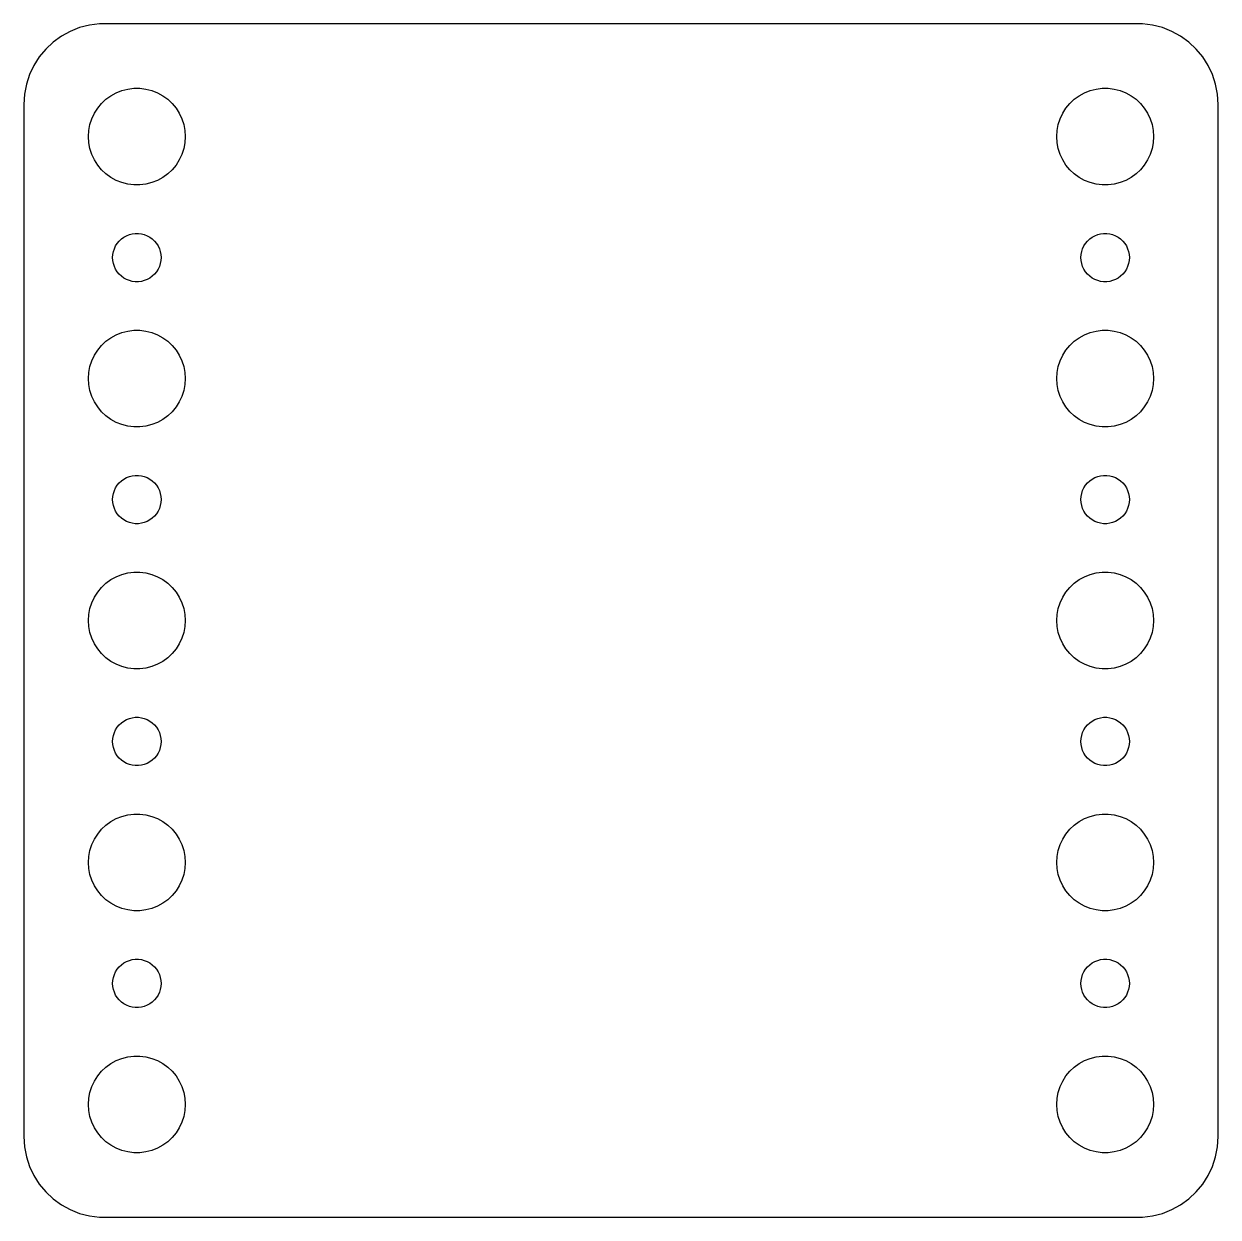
# Model space of a CAD drawing. Header units: metres. Extents: x -37 to 37, y 215 to 541.
# Drawn here: x -37 to 37, y 215 to 289 of the extents above; entities that cross this region are included whole.
import ezdxf

# ---------------------------------------------------------------- set-up
doc = ezdxf.new("R2010")
doc.units = ezdxf.units.M

msp = doc.modelspace()

# ---------------------------------------------------------------- linework, layer by layer
for p, q in [((-33.5451, 288.755), (-34.1289, 288.524)), ((-32.9369, 288.911), (-33.5451, 288.755)), ((-32.3139, 288.99), (-32.9369, 288.911)), ((32.3139, 288.99), (-32.3139, 288.99)), ((32.9369, 288.911), (32.3139, 288.99)), ((33.5451, 288.755), (32.9369, 288.911)), ((34.1289, 288.524), (33.5451, 288.755)), ((-34.6791, 288.222), (-35.1871, 287.853)), ((-34.1289, 288.524), (-34.6791, 288.222)), ((34.6791, 288.222), (34.1289, 288.524)), ((35.1871, 287.853), (34.6791, 288.222)), ((-35.6448, 287.423), (-36.0451, 286.939)), ((-35.1871, 287.853), (-35.6448, 287.423)), ((35.6448, 287.423), (35.1871, 287.853)), ((36.0451, 286.939), (35.6448, 287.423)), ((-36.3815, 286.409), (-36.6489, 285.841)), ((-36.0451, 286.939), (-36.3815, 286.409)), ((36.3815, 286.409), (36.0451, 286.939)), ((36.6489, 285.841), (36.3815, 286.409)), ((-36.6489, 285.841), (-36.8429, 285.243)), ((36.8429, 285.243), (36.6489, 285.841)), ((-36.8429, 285.243), (-36.9606, 284.627)), ((-30.927, 284.853), (-30.5621, 284.947)), ((-30.5621, 284.947), (-30.1884, 284.994)), ((-30.1884, 284.994), (-29.8116, 284.994)), ((-29.8116, 284.994), (-29.4379, 284.947)), ((-29.4379, 284.947), (-29.0729, 284.853)), ((29.0729, 284.853), (29.4379, 284.947)), ((29.4379, 284.947), (29.8116, 284.994)), ((29.8116, 284.994), (30.1884, 284.994)), ((30.1884, 284.994), (30.5621, 284.947)), ((30.5621, 284.947), (30.927, 284.853)), ((36.9606, 284.627), (36.8429, 285.243)), ((-36.9606, 284.627), (-37, 284)), ((-32.1869, 284.054), (-31.9123, 284.312)), ((-31.9123, 284.312), (-31.6075, 284.533)), ((-31.6075, 284.533), (-31.2773, 284.714)), ((-31.2773, 284.714), (-30.927, 284.853)), ((-29.0729, 284.853), (-28.7227, 284.714)), ((-28.7227, 284.714), (-28.3925, 284.533)), ((-28.3925, 284.533), (-28.0877, 284.312)), ((-28.0877, 284.312), (-27.8131, 284.054)), ((27.8131, 284.054), (28.0877, 284.312)), ((28.0877, 284.312), (28.3925, 284.533)), ((28.3925, 284.533), (28.7227, 284.714)), ((28.7227, 284.714), (29.0729, 284.853)), ((30.927, 284.853), (31.2773, 284.714)), ((31.2773, 284.714), (31.6075, 284.533)), ((31.6075, 284.533), (31.9123, 284.312)), ((31.9123, 284.312), (32.1869, 284.054)), ((37, 284), (36.9606, 284.627)), ((-37, 284), (-37, 220)), ((-32.7893, 283.104), (-32.6289, 283.445)), ((-32.6289, 283.445), (-32.427, 283.763)), ((-32.427, 283.763), (-32.1869, 284.054)), ((-27.8131, 284.054), (-27.5729, 283.763)), ((-27.5729, 283.763), (-27.3711, 283.445)), ((-27.3711, 283.445), (-27.2107, 283.104)), ((27.2107, 283.104), (27.3711, 283.445)), ((27.3711, 283.445), (27.5729, 283.763)), ((27.5729, 283.763), (27.8131, 284.054)), ((32.1869, 284.054), (32.427, 283.763)), ((32.427, 283.763), (32.6289, 283.445)), ((32.6289, 283.445), (32.7893, 283.104)), ((37, 220), (37, 284)), ((-32.9763, 282.376), (-32.9057, 282.746)), ((-32.9057, 282.746), (-32.7893, 283.104)), ((-27.2107, 283.104), (-27.0942, 282.746)), ((-27.0942, 282.746), (-27.0237, 282.376)), ((27.0237, 282.376), (27.0942, 282.746)), ((27.0942, 282.746), (27.2107, 283.104)), ((32.7893, 283.104), (32.9057, 282.746)), ((32.9057, 282.746), (32.9763, 282.376)), ((-33, 282), (-32.9763, 282.376)), ((-32.9763, 281.624), (-33, 282)), ((-27.0237, 282.376), (-27, 282)), ((-27, 282), (-27.0237, 281.624)), ((27, 282), (27.0237, 282.376)), ((27.0237, 281.624), (27, 282)), ((32.9763, 282.376), (33, 282)), ((33, 282), (32.9763, 281.624)), ((-32.9057, 281.254), (-32.9763, 281.624)), ((-32.7893, 280.896), (-32.9057, 281.254)), ((-27.0942, 281.254), (-27.2107, 280.896)), ((-27.0237, 281.624), (-27.0942, 281.254)), ((27.0942, 281.254), (27.0237, 281.624)), ((27.2107, 280.896), (27.0942, 281.254)), ((32.9057, 281.254), (32.7893, 280.896)), ((32.9763, 281.624), (32.9057, 281.254)), ((-32.6289, 280.555), (-32.7893, 280.896)), ((-32.427, 280.237), (-32.6289, 280.555)), ((-27.3711, 280.555), (-27.5729, 280.237)), ((-27.2107, 280.896), (-27.3711, 280.555)), ((27.3711, 280.555), (27.2107, 280.896)), ((27.5729, 280.237), (27.3711, 280.555)), ((32.6289, 280.555), (32.427, 280.237)), ((32.7893, 280.896), (32.6289, 280.555)), ((-32.1869, 279.946), (-32.427, 280.237)), ((-31.9123, 279.688), (-32.1869, 279.946)), ((-27.8131, 279.946), (-28.0877, 279.688)), ((-27.5729, 280.237), (-27.8131, 279.946)), ((27.8131, 279.946), (27.5729, 280.237)), ((28.0877, 279.688), (27.8131, 279.946)), ((32.1869, 279.946), (31.9123, 279.688)), ((32.427, 280.237), (32.1869, 279.946)), ((-31.6075, 279.467), (-31.9123, 279.688)), ((-31.2773, 279.286), (-31.6075, 279.467)), ((-30.927, 279.147), (-31.2773, 279.286)), ((-30.5621, 279.053), (-30.927, 279.147)), ((-30.1884, 279.006), (-30.5621, 279.053)), ((-29.8116, 279.006), (-30.1884, 279.006)), ((-29.4379, 279.053), (-29.8116, 279.006)), ((-29.0729, 279.147), (-29.4379, 279.053)), ((-28.7227, 279.286), (-29.0729, 279.147)), ((-28.3925, 279.467), (-28.7227, 279.286)), ((-28.0877, 279.688), (-28.3925, 279.467)), ((28.3925, 279.467), (28.0877, 279.688)), ((28.7227, 279.286), (28.3925, 279.467)), ((29.0729, 279.147), (28.7227, 279.286)), ((29.4379, 279.053), (29.0729, 279.147)), ((29.8116, 279.006), (29.4379, 279.053)), ((30.1884, 279.006), (29.8116, 279.006)), ((30.5621, 279.053), (30.1884, 279.006)), ((30.927, 279.147), (30.5621, 279.053)), ((31.2773, 279.286), (30.927, 279.147)), ((31.6075, 279.467), (31.2773, 279.286)), ((31.9123, 279.688), (31.6075, 279.467)), ((-31.3145, 275.223), (-31.2135, 275.382)), ((-31.2135, 275.382), (-31.0934, 275.527)), ((-31.0934, 275.527), (-30.9561, 275.656)), ((-30.9561, 275.656), (-30.8037, 275.766)), ((-30.8037, 275.766), (-30.6387, 275.857)), ((-30.6387, 275.857), (-30.4635, 275.927)), ((-30.4635, 275.927), (-30.2811, 275.973)), ((-30.2811, 275.973), (-30.0942, 275.997)), ((-30.0942, 275.997), (-29.9058, 275.997)), ((-29.9058, 275.997), (-29.7189, 275.973)), ((-29.7189, 275.973), (-29.5365, 275.927)), ((-29.5365, 275.927), (-29.3613, 275.857)), ((-29.3613, 275.857), (-29.1963, 275.766)), ((-29.1963, 275.766), (-29.0439, 275.656)), ((-29.0439, 275.656), (-28.9065, 275.527)), ((-28.9065, 275.527), (-28.7865, 275.382)), ((-28.7865, 275.382), (-28.6855, 275.223)), ((28.6855, 275.223), (28.7865, 275.382)), ((28.7865, 275.382), (28.9065, 275.527)), ((28.9065, 275.527), (29.0439, 275.656)), ((29.0439, 275.656), (29.1963, 275.766)), ((29.1963, 275.766), (29.3613, 275.857)), ((29.3613, 275.857), (29.5365, 275.927)), ((29.5365, 275.927), (29.7189, 275.973)), ((29.7189, 275.973), (29.9058, 275.997)), ((29.9058, 275.997), (30.0942, 275.997)), ((30.0942, 275.997), (30.2811, 275.973)), ((30.2811, 275.973), (30.4635, 275.927)), ((30.4635, 275.927), (30.6387, 275.857)), ((30.6387, 275.857), (30.8037, 275.766)), ((30.8037, 275.766), (30.9561, 275.656)), ((30.9561, 275.656), (31.0934, 275.527)), ((31.0934, 275.527), (31.2135, 275.382)), ((31.2135, 275.382), (31.3145, 275.223)), ((-31.5, 274.5), (-31.4882, 274.688)), ((-31.4882, 274.688), (-31.4529, 274.873)), ((-31.4529, 274.873), (-31.3947, 275.052)), ((-31.3947, 275.052), (-31.3145, 275.223)), ((-28.6855, 275.223), (-28.6053, 275.052)), ((-28.6053, 275.052), (-28.5471, 274.873)), ((-28.5471, 274.873), (-28.5118, 274.688)), ((-28.5118, 274.688), (-28.5, 274.5)), ((28.5, 274.5), (28.5118, 274.688)), ((28.5118, 274.688), (28.5471, 274.873)), ((28.5471, 274.873), (28.6053, 275.052)), ((28.6053, 275.052), (28.6855, 275.223)), ((31.3145, 275.223), (31.3947, 275.052)), ((31.3947, 275.052), (31.4529, 274.873)), ((31.4529, 274.873), (31.4882, 274.688)), ((31.4882, 274.688), (31.5, 274.5)), ((-31.4882, 274.312), (-31.5, 274.5)), ((-31.4529, 274.127), (-31.4882, 274.312)), ((-31.3947, 273.948), (-31.4529, 274.127)), ((-31.3145, 273.777), (-31.3947, 273.948)), ((-28.6053, 273.948), (-28.6855, 273.777)), ((-28.5471, 274.127), (-28.6053, 273.948)), ((-28.5118, 274.312), (-28.5471, 274.127)), ((-28.5, 274.5), (-28.5118, 274.312)), ((28.5118, 274.312), (28.5, 274.5)), ((28.5471, 274.127), (28.5118, 274.312)), ((28.6053, 273.948), (28.5471, 274.127)), ((28.6855, 273.777), (28.6053, 273.948)), ((31.3947, 273.948), (31.3145, 273.777)), ((31.4529, 274.127), (31.3947, 273.948)), ((31.4882, 274.312), (31.4529, 274.127)), ((31.5, 274.5), (31.4882, 274.312)), ((-31.2135, 273.618), (-31.3145, 273.777)), ((-31.0934, 273.473), (-31.2135, 273.618)), ((-30.9561, 273.344), (-31.0934, 273.473)), ((-30.8037, 273.234), (-30.9561, 273.344)), ((-30.6387, 273.143), (-30.8037, 273.234)), ((-30.4635, 273.073), (-30.6387, 273.143)), ((-30.2811, 273.027), (-30.4635, 273.073)), ((-29.5365, 273.073), (-29.7189, 273.027)), ((-29.3613, 273.143), (-29.5365, 273.073)), ((-29.1963, 273.234), (-29.3613, 273.143)), ((-29.0439, 273.344), (-29.1963, 273.234)), ((-28.9065, 273.473), (-29.0439, 273.344)), ((-28.7865, 273.618), (-28.9065, 273.473)), ((-28.6855, 273.777), (-28.7865, 273.618)), ((28.7865, 273.618), (28.6855, 273.777)), ((28.9065, 273.473), (28.7865, 273.618)), ((29.0439, 273.344), (28.9065, 273.473)), ((29.1963, 273.234), (29.0439, 273.344)), ((29.3613, 273.143), (29.1963, 273.234)), ((29.5365, 273.073), (29.3613, 273.143)), ((29.7189, 273.027), (29.5365, 273.073)), ((30.4635, 273.073), (30.2811, 273.027)), ((30.6387, 273.143), (30.4635, 273.073)), ((30.8037, 273.234), (30.6387, 273.143)), ((30.9561, 273.344), (30.8037, 273.234)), ((31.0934, 273.473), (30.9561, 273.344)), ((31.2135, 273.618), (31.0934, 273.473)), ((31.3145, 273.777), (31.2135, 273.618)), ((-30.0942, 273.003), (-30.2811, 273.027)), ((-29.9058, 273.003), (-30.0942, 273.003)), ((-29.7189, 273.027), (-29.9058, 273.003)), ((29.9058, 273.003), (29.7189, 273.027)), ((30.0942, 273.003), (29.9058, 273.003)), ((30.2811, 273.027), (30.0942, 273.003)), ((-31.9123, 269.312), (-31.6075, 269.533)), ((-31.6075, 269.533), (-31.2773, 269.714)), ((-31.2773, 269.714), (-30.927, 269.853)), ((-30.927, 269.853), (-30.5621, 269.947)), ((-30.5621, 269.947), (-30.1884, 269.994)), ((-30.1884, 269.994), (-29.8116, 269.994)), ((-29.8116, 269.994), (-29.4379, 269.947)), ((-29.4379, 269.947), (-29.0729, 269.853)), ((-29.0729, 269.853), (-28.7227, 269.714)), ((-28.7227, 269.714), (-28.3925, 269.533)), ((-28.3925, 269.533), (-28.0877, 269.312)), ((28.0877, 269.312), (28.3925, 269.533)), ((28.3925, 269.533), (28.7227, 269.714)), ((28.7227, 269.714), (29.0729, 269.853)), ((29.0729, 269.853), (29.4379, 269.947)), ((29.4379, 269.947), (29.8116, 269.994)), ((29.8116, 269.994), (30.1884, 269.994)), ((30.1884, 269.994), (30.5621, 269.947)), ((30.5621, 269.947), (30.927, 269.853)), ((30.927, 269.853), (31.2773, 269.714)), ((31.2773, 269.714), (31.6075, 269.533)), ((31.6075, 269.533), (31.9123, 269.312)), ((-32.6289, 268.445), (-32.427, 268.763)), ((-32.427, 268.763), (-32.1869, 269.054)), ((-32.1869, 269.054), (-31.9123, 269.312)), ((-28.0877, 269.312), (-27.8131, 269.054)), ((-27.8131, 269.054), (-27.5729, 268.763)), ((-27.5729, 268.763), (-27.3711, 268.445)), ((27.3711, 268.445), (27.5729, 268.763)), ((27.5729, 268.763), (27.8131, 269.054)), ((27.8131, 269.054), (28.0877, 269.312)), ((31.9123, 269.312), (32.1869, 269.054)), ((32.1869, 269.054), (32.427, 268.763)), ((32.427, 268.763), (32.6289, 268.445)), ((-32.9057, 267.746), (-32.7893, 268.104)), ((-32.7893, 268.104), (-32.6289, 268.445)), ((-27.3711, 268.445), (-27.2107, 268.104)), ((-27.2107, 268.104), (-27.0942, 267.746)), ((27.0942, 267.746), (27.2107, 268.104)), ((27.2107, 268.104), (27.3711, 268.445)), ((32.6289, 268.445), (32.7893, 268.104)), ((32.7893, 268.104), (32.9057, 267.746)), ((-33, 267), (-32.9763, 267.376)), ((-32.9763, 267.376), (-32.9057, 267.746)), ((-27.0942, 267.746), (-27.0237, 267.376)), ((-27.0237, 267.376), (-27, 267)), ((27, 267), (27.0237, 267.376)), ((27.0237, 267.376), (27.0942, 267.746)), ((32.9057, 267.746), (32.9763, 267.376)), ((32.9763, 267.376), (33, 267)), ((-32.9763, 266.624), (-33, 267)), ((-32.9057, 266.254), (-32.9763, 266.624)), ((-27.0237, 266.624), (-27.0942, 266.254)), ((-27, 267), (-27.0237, 266.624)), ((27.0237, 266.624), (27, 267)), ((27.0942, 266.254), (27.0237, 266.624)), ((32.9763, 266.624), (32.9057, 266.254)), ((33, 267), (32.9763, 266.624)), ((-32.7893, 265.896), (-32.9057, 266.254)), ((-32.6289, 265.555), (-32.7893, 265.896)), ((-27.2107, 265.896), (-27.3711, 265.555)), ((-27.0942, 266.254), (-27.2107, 265.896)), ((27.2107, 265.896), (27.0942, 266.254)), ((27.3711, 265.555), (27.2107, 265.896)), ((32.7893, 265.896), (32.6289, 265.555)), ((32.9057, 266.254), (32.7893, 265.896)), ((-32.427, 265.237), (-32.6289, 265.555)), ((-32.1869, 264.946), (-32.427, 265.237)), ((-31.9123, 264.688), (-32.1869, 264.946)), ((-27.8131, 264.946), (-28.0877, 264.688)), ((-27.5729, 265.237), (-27.8131, 264.946)), ((-27.3711, 265.555), (-27.5729, 265.237)), ((27.5729, 265.237), (27.3711, 265.555)), ((27.8131, 264.946), (27.5729, 265.237)), ((28.0877, 264.688), (27.8131, 264.946)), ((32.1869, 264.946), (31.9123, 264.688)), ((32.427, 265.237), (32.1869, 264.946)), ((32.6289, 265.555), (32.427, 265.237)), ((-31.6075, 264.467), (-31.9123, 264.688)), ((-31.2773, 264.286), (-31.6075, 264.467)), ((-30.927, 264.147), (-31.2773, 264.286)), ((-28.7227, 264.286), (-29.0729, 264.147)), ((-28.3925, 264.467), (-28.7227, 264.286)), ((-28.0877, 264.688), (-28.3925, 264.467)), ((28.3925, 264.467), (28.0877, 264.688)), ((28.7227, 264.286), (28.3925, 264.467)), ((29.0729, 264.147), (28.7227, 264.286)), ((31.2773, 264.286), (30.927, 264.147)), ((31.6075, 264.467), (31.2773, 264.286)), ((31.9123, 264.688), (31.6075, 264.467)), ((-30.5621, 264.053), (-30.927, 264.147)), ((-30.1884, 264.006), (-30.5621, 264.053)), ((-29.8116, 264.006), (-30.1884, 264.006)), ((-29.4379, 264.053), (-29.8116, 264.006)), ((-29.0729, 264.147), (-29.4379, 264.053)), ((29.4379, 264.053), (29.0729, 264.147)), ((29.8116, 264.006), (29.4379, 264.053)), ((30.1884, 264.006), (29.8116, 264.006)), ((30.5621, 264.053), (30.1884, 264.006)), ((30.927, 264.147), (30.5621, 264.053)), ((-31.2135, 260.382), (-31.0934, 260.527)), ((-31.0934, 260.527), (-30.9561, 260.656)), ((-30.9561, 260.656), (-30.8037, 260.766)), ((-30.8037, 260.766), (-30.6387, 260.857)), ((-30.6387, 260.857), (-30.4635, 260.927)), ((-30.4635, 260.927), (-30.2811, 260.973)), ((-30.2811, 260.973), (-30.0942, 260.997)), ((-30.0942, 260.997), (-29.9058, 260.997)), ((-29.9058, 260.997), (-29.7189, 260.973)), ((-29.7189, 260.973), (-29.5365, 260.927)), ((-29.5365, 260.927), (-29.3613, 260.857)), ((-29.3613, 260.857), (-29.1963, 260.766)), ((-29.1963, 260.766), (-29.0439, 260.656)), ((-29.0439, 260.656), (-28.9065, 260.527)), ((-28.9065, 260.527), (-28.7865, 260.382)), ((28.7865, 260.382), (28.9065, 260.527)), ((28.9065, 260.527), (29.0439, 260.656)), ((29.0439, 260.656), (29.1963, 260.766)), ((29.1963, 260.766), (29.3613, 260.857)), ((29.3613, 260.857), (29.5365, 260.927)), ((29.5365, 260.927), (29.7189, 260.973)), ((29.7189, 260.973), (29.9058, 260.997)), ((29.9058, 260.997), (30.0942, 260.997)), ((30.0942, 260.997), (30.2811, 260.973)), ((30.2811, 260.973), (30.4635, 260.927)), ((30.4635, 260.927), (30.6387, 260.857)), ((30.6387, 260.857), (30.8037, 260.766)), ((30.8037, 260.766), (30.9561, 260.656)), ((30.9561, 260.656), (31.0934, 260.527)), ((31.0934, 260.527), (31.2135, 260.382)), ((-31.4882, 259.688), (-31.4529, 259.873)), ((-31.4529, 259.873), (-31.3947, 260.052)), ((-31.3947, 260.052), (-31.3145, 260.223)), ((-31.3145, 260.223), (-31.2135, 260.382)), ((-28.7865, 260.382), (-28.6855, 260.223)), ((-28.6855, 260.223), (-28.6053, 260.052)), ((-28.6053, 260.052), (-28.5471, 259.873)), ((-28.5471, 259.873), (-28.5118, 259.688)), ((28.5118, 259.688), (28.5471, 259.873)), ((28.5471, 259.873), (28.6053, 260.052)), ((28.6053, 260.052), (28.6855, 260.223)), ((28.6855, 260.223), (28.7865, 260.382)), ((31.2135, 260.382), (31.3145, 260.223)), ((31.3145, 260.223), (31.3947, 260.052)), ((31.3947, 260.052), (31.4529, 259.873)), ((31.4529, 259.873), (31.4882, 259.688)), ((-31.5, 259.5), (-31.4882, 259.688)), ((-31.4882, 259.312), (-31.5, 259.5)), ((-31.4529, 259.127), (-31.4882, 259.312)), ((-31.3947, 258.948), (-31.4529, 259.127)), ((-28.5471, 259.127), (-28.6053, 258.948)), ((-28.5118, 259.312), (-28.5471, 259.127)), ((-28.5118, 259.688), (-28.5, 259.5)), ((-28.5, 259.5), (-28.5118, 259.312)), ((28.5, 259.5), (28.5118, 259.688)), ((28.5118, 259.312), (28.5, 259.5)), ((28.5471, 259.127), (28.5118, 259.312)), ((28.6053, 258.948), (28.5471, 259.127)), ((31.4529, 259.127), (31.3947, 258.948)), ((31.4882, 259.312), (31.4529, 259.127)), ((31.4882, 259.688), (31.5, 259.5)), ((31.5, 259.5), (31.4882, 259.312)), ((-31.3145, 258.777), (-31.3947, 258.948)), ((-31.2135, 258.618), (-31.3145, 258.777)), ((-31.0934, 258.473), (-31.2135, 258.618)), ((-30.9561, 258.344), (-31.0934, 258.473)), ((-30.8037, 258.234), (-30.9561, 258.344)), ((-29.0439, 258.344), (-29.1963, 258.234)), ((-28.9065, 258.473), (-29.0439, 258.344)), ((-28.7865, 258.618), (-28.9065, 258.473)), ((-28.6855, 258.777), (-28.7865, 258.618)), ((-28.6053, 258.948), (-28.6855, 258.777)), ((28.6855, 258.777), (28.6053, 258.948)), ((28.7865, 258.618), (28.6855, 258.777)), ((28.9065, 258.473), (28.7865, 258.618)), ((29.0439, 258.344), (28.9065, 258.473)), ((29.1963, 258.234), (29.0439, 258.344)), ((30.9561, 258.344), (30.8037, 258.234)), ((31.0934, 258.473), (30.9561, 258.344)), ((31.2135, 258.618), (31.0934, 258.473)), ((31.3145, 258.777), (31.2135, 258.618)), ((31.3947, 258.948), (31.3145, 258.777)), ((-30.6387, 258.143), (-30.8037, 258.234)), ((-30.4635, 258.073), (-30.6387, 258.143)), ((-30.2811, 258.027), (-30.4635, 258.073)), ((-30.0942, 258.003), (-30.2811, 258.027)), ((-29.9058, 258.003), (-30.0942, 258.003)), ((-29.7189, 258.027), (-29.9058, 258.003)), ((-29.5365, 258.073), (-29.7189, 258.027)), ((-29.3613, 258.143), (-29.5365, 258.073)), ((-29.1963, 258.234), (-29.3613, 258.143)), ((29.3613, 258.143), (29.1963, 258.234)), ((29.5365, 258.073), (29.3613, 258.143)), ((29.7189, 258.027), (29.5365, 258.073)), ((29.9058, 258.003), (29.7189, 258.027)), ((30.0942, 258.003), (29.9058, 258.003)), ((30.2811, 258.027), (30.0942, 258.003)), ((30.4635, 258.073), (30.2811, 258.027)), ((30.6387, 258.143), (30.4635, 258.073)), ((30.8037, 258.234), (30.6387, 258.143)), ((-31.6075, 254.533), (-31.2773, 254.714)), ((-31.2773, 254.714), (-30.927, 254.853)), ((-30.927, 254.853), (-30.5621, 254.947)), ((-30.5621, 254.947), (-30.1884, 254.994)), ((-30.1884, 254.994), (-29.8116, 254.994)), ((-29.8116, 254.994), (-29.4379, 254.947)), ((-29.4379, 254.947), (-29.0729, 254.853)), ((-29.0729, 254.853), (-28.7227, 254.714)), ((-28.7227, 254.714), (-28.3925, 254.533)), ((28.3925, 254.533), (28.7227, 254.714)), ((28.7227, 254.714), (29.0729, 254.853)), ((29.0729, 254.853), (29.4379, 254.947)), ((29.4379, 254.947), (29.8116, 254.994)), ((29.8116, 254.994), (30.1884, 254.994)), ((30.1884, 254.994), (30.5621, 254.947)), ((30.5621, 254.947), (30.927, 254.853)), ((30.927, 254.853), (31.2773, 254.714)), ((31.2773, 254.714), (31.6075, 254.533)), ((-32.427, 253.763), (-32.1869, 254.054)), ((-32.1869, 254.054), (-31.9123, 254.312)), ((-31.9123, 254.312), (-31.6075, 254.533)), ((-28.3925, 254.533), (-28.0877, 254.312)), ((-28.0877, 254.312), (-27.8131, 254.054)), ((-27.8131, 254.054), (-27.5729, 253.763)), ((27.5729, 253.763), (27.8131, 254.054)), ((27.8131, 254.054), (28.0877, 254.312)), ((28.0877, 254.312), (28.3925, 254.533)), ((31.6075, 254.533), (31.9123, 254.312)), ((31.9123, 254.312), (32.1869, 254.054)), ((32.1869, 254.054), (32.427, 253.763)), ((-32.9057, 252.746), (-32.7893, 253.104)), ((-32.7893, 253.104), (-32.6289, 253.445)), ((-32.6289, 253.445), (-32.427, 253.763)), ((-27.5729, 253.763), (-27.3711, 253.445)), ((-27.3711, 253.445), (-27.2107, 253.104)), ((-27.2107, 253.104), (-27.0942, 252.746)), ((27.0942, 252.746), (27.2107, 253.104)), ((27.2107, 253.104), (27.3711, 253.445)), ((27.3711, 253.445), (27.5729, 253.763)), ((32.427, 253.763), (32.6289, 253.445)), ((32.6289, 253.445), (32.7893, 253.104)), ((32.7893, 253.104), (32.9057, 252.746)), ((-33, 252), (-32.9763, 252.376)), ((-32.9763, 252.376), (-32.9057, 252.746)), ((-27.0942, 252.746), (-27.0237, 252.376)), ((-27.0237, 252.376), (-27, 252)), ((27, 252), (27.0237, 252.376)), ((27.0237, 252.376), (27.0942, 252.746)), ((32.9057, 252.746), (32.9763, 252.376)), ((32.9763, 252.376), (33, 252)), ((-32.9763, 251.624), (-33, 252)), ((-32.9057, 251.254), (-32.9763, 251.624)), ((-27.0237, 251.624), (-27.0942, 251.254)), ((-27, 252), (-27.0237, 251.624)), ((27.0237, 251.624), (27, 252)), ((27.0942, 251.254), (27.0237, 251.624)), ((32.9763, 251.624), (32.9057, 251.254)), ((33, 252), (32.9763, 251.624)), ((-32.7893, 250.896), (-32.9057, 251.254)), ((-32.6289, 250.555), (-32.7893, 250.896)), ((-27.2107, 250.896), (-27.3711, 250.555)), ((-27.0942, 251.254), (-27.2107, 250.896)), ((27.2107, 250.896), (27.0942, 251.254)), ((27.3711, 250.555), (27.2107, 250.896)), ((32.7893, 250.896), (32.6289, 250.555)), ((32.9057, 251.254), (32.7893, 250.896)), ((-32.427, 250.237), (-32.6289, 250.555)), ((-32.1869, 249.946), (-32.427, 250.237)), ((-27.5729, 250.237), (-27.8131, 249.946)), ((-27.3711, 250.555), (-27.5729, 250.237)), ((27.5729, 250.237), (27.3711, 250.555)), ((27.8131, 249.946), (27.5729, 250.237)), ((32.427, 250.237), (32.1869, 249.946)), ((32.6289, 250.555), (32.427, 250.237)), ((-31.9123, 249.688), (-32.1869, 249.946)), ((-31.6075, 249.467), (-31.9123, 249.688)), ((-31.2773, 249.286), (-31.6075, 249.467)), ((-28.3925, 249.467), (-28.7227, 249.286)), ((-28.0877, 249.688), (-28.3925, 249.467)), ((-27.8131, 249.946), (-28.0877, 249.688)), ((28.0877, 249.688), (27.8131, 249.946)), ((28.3925, 249.467), (28.0877, 249.688)), ((28.7227, 249.286), (28.3925, 249.467)), ((31.6075, 249.467), (31.2773, 249.286)), ((31.9123, 249.688), (31.6075, 249.467)), ((32.1869, 249.946), (31.9123, 249.688)), ((-30.927, 249.147), (-31.2773, 249.286)), ((-30.5621, 249.053), (-30.927, 249.147)), ((-30.1884, 249.006), (-30.5621, 249.053)), ((-29.8116, 249.006), (-30.1884, 249.006)), ((-29.4379, 249.053), (-29.8116, 249.006)), ((-29.0729, 249.147), (-29.4379, 249.053)), ((-28.7227, 249.286), (-29.0729, 249.147)), ((29.0729, 249.147), (28.7227, 249.286)), ((29.4379, 249.053), (29.0729, 249.147)), ((29.8116, 249.006), (29.4379, 249.053)), ((30.1884, 249.006), (29.8116, 249.006)), ((30.5621, 249.053), (30.1884, 249.006)), ((30.927, 249.147), (30.5621, 249.053)), ((31.2773, 249.286), (30.927, 249.147)), ((-30.9561, 245.656), (-30.8037, 245.766)), ((-30.8037, 245.766), (-30.6387, 245.857)), ((-30.6387, 245.857), (-30.4635, 245.927)), ((-30.4635, 245.927), (-30.2811, 245.973)), ((-30.2811, 245.973), (-30.0942, 245.997)), ((-30.0942, 245.997), (-29.9058, 245.997)), ((-29.9058, 245.997), (-29.7189, 245.973)), ((-29.7189, 245.973), (-29.5365, 245.927)), ((-29.5365, 245.927), (-29.3613, 245.857)), ((-29.3613, 245.857), (-29.1963, 245.766)), ((-29.1963, 245.766), (-29.0439, 245.656)), ((29.0439, 245.656), (29.1963, 245.766)), ((29.1963, 245.766), (29.3613, 245.857)), ((29.3613, 245.857), (29.5365, 245.927)), ((29.5365, 245.927), (29.7189, 245.973)), ((29.7189, 245.973), (29.9058, 245.997)), ((29.9058, 245.997), (30.0942, 245.997)), ((30.0942, 245.997), (30.2811, 245.973)), ((30.2811, 245.973), (30.4635, 245.927)), ((30.4635, 245.927), (30.6387, 245.857)), ((30.6387, 245.857), (30.8037, 245.766)), ((30.8037, 245.766), (30.9561, 245.656)), ((-31.4529, 244.873), (-31.3947, 245.052)), ((-31.3947, 245.052), (-31.3145, 245.223)), ((-31.3145, 245.223), (-31.2135, 245.382)), ((-31.2135, 245.382), (-31.0934, 245.527)), ((-31.0934, 245.527), (-30.9561, 245.656)), ((-29.0439, 245.656), (-28.9065, 245.527)), ((-28.9065, 245.527), (-28.7865, 245.382)), ((-28.7865, 245.382), (-28.6855, 245.223)), ((-28.6855, 245.223), (-28.6053, 245.052)), ((-28.6053, 245.052), (-28.5471, 244.873)), ((28.5471, 244.873), (28.6053, 245.052)), ((28.6053, 245.052), (28.6855, 245.223)), ((28.6855, 245.223), (28.7865, 245.382)), ((28.7865, 245.382), (28.9065, 245.527)), ((28.9065, 245.527), (29.0439, 245.656)), ((30.9561, 245.656), (31.0934, 245.527)), ((31.0934, 245.527), (31.2135, 245.382)), ((31.2135, 245.382), (31.3145, 245.223)), ((31.3145, 245.223), (31.3947, 245.052)), ((31.3947, 245.052), (31.4529, 244.873)), ((-31.5, 244.5), (-31.4882, 244.688)), ((-31.4882, 244.312), (-31.5, 244.5)), ((-31.4882, 244.688), (-31.4529, 244.873)), ((-31.4529, 244.127), (-31.4882, 244.312)), ((-28.5471, 244.873), (-28.5118, 244.688)), ((-28.5118, 244.312), (-28.5471, 244.127)), ((-28.5118, 244.688), (-28.5, 244.5)), ((-28.5, 244.5), (-28.5118, 244.312)), ((28.5, 244.5), (28.5118, 244.688)), ((28.5118, 244.312), (28.5, 244.5)), ((28.5118, 244.688), (28.5471, 244.873)), ((28.5471, 244.127), (28.5118, 244.312)), ((31.4529, 244.873), (31.4882, 244.688)), ((31.4882, 244.312), (31.4529, 244.127)), ((31.4882, 244.688), (31.5, 244.5)), ((31.5, 244.5), (31.4882, 244.312)), ((-31.3947, 243.948), (-31.4529, 244.127)), ((-31.3145, 243.777), (-31.3947, 243.948)), ((-31.2135, 243.618), (-31.3145, 243.777)), ((-31.0934, 243.473), (-31.2135, 243.618)), ((-30.9561, 243.344), (-31.0934, 243.473)), ((-28.9065, 243.473), (-29.0439, 243.344)), ((-28.7865, 243.618), (-28.9065, 243.473)), ((-28.6855, 243.777), (-28.7865, 243.618)), ((-28.6053, 243.948), (-28.6855, 243.777)), ((-28.5471, 244.127), (-28.6053, 243.948)), ((28.6053, 243.948), (28.5471, 244.127)), ((28.6855, 243.777), (28.6053, 243.948)), ((28.7865, 243.618), (28.6855, 243.777)), ((28.9065, 243.473), (28.7865, 243.618)), ((29.0439, 243.344), (28.9065, 243.473)), ((31.0934, 243.473), (30.9561, 243.344)), ((31.2135, 243.618), (31.0934, 243.473)), ((31.3145, 243.777), (31.2135, 243.618)), ((31.3947, 243.948), (31.3145, 243.777)), ((31.4529, 244.127), (31.3947, 243.948)), ((-30.8037, 243.234), (-30.9561, 243.344)), ((-30.6387, 243.143), (-30.8037, 243.234)), ((-30.4635, 243.073), (-30.6387, 243.143)), ((-30.2811, 243.027), (-30.4635, 243.073)), ((-30.0942, 243.003), (-30.2811, 243.027)), ((-29.9058, 243.003), (-30.0942, 243.003)), ((-29.7189, 243.027), (-29.9058, 243.003)), ((-29.5365, 243.073), (-29.7189, 243.027)), ((-29.3613, 243.143), (-29.5365, 243.073)), ((-29.1963, 243.234), (-29.3613, 243.143)), ((-29.0439, 243.344), (-29.1963, 243.234)), ((29.1963, 243.234), (29.0439, 243.344)), ((29.3613, 243.143), (29.1963, 243.234)), ((29.5365, 243.073), (29.3613, 243.143)), ((29.7189, 243.027), (29.5365, 243.073)), ((29.9058, 243.003), (29.7189, 243.027)), ((30.0942, 243.003), (29.9058, 243.003)), ((30.2811, 243.027), (30.0942, 243.003)), ((30.4635, 243.073), (30.2811, 243.027)), ((30.6387, 243.143), (30.4635, 243.073)), ((30.8037, 243.234), (30.6387, 243.143)), ((30.9561, 243.344), (30.8037, 243.234)), ((-31.2773, 239.714), (-30.927, 239.853)), ((-30.927, 239.853), (-30.5621, 239.947)), ((-30.5621, 239.947), (-30.1884, 239.994)), ((-30.1884, 239.994), (-29.8116, 239.994)), ((-29.8116, 239.994), (-29.4379, 239.947)), ((-29.4379, 239.947), (-29.0729, 239.853)), ((-29.0729, 239.853), (-28.7227, 239.714)), ((28.7227, 239.714), (29.0729, 239.853)), ((29.0729, 239.853), (29.4379, 239.947)), ((29.4379, 239.947), (29.8116, 239.994)), ((29.8116, 239.994), (30.1884, 239.994)), ((30.1884, 239.994), (30.5621, 239.947)), ((30.5621, 239.947), (30.927, 239.853)), ((30.927, 239.853), (31.2773, 239.714)), ((-32.427, 238.763), (-32.1869, 239.054)), ((-32.1869, 239.054), (-31.9123, 239.312)), ((-31.9123, 239.312), (-31.6075, 239.533)), ((-31.6075, 239.533), (-31.2773, 239.714)), ((-28.7227, 239.714), (-28.3925, 239.533)), ((-28.3925, 239.533), (-28.0877, 239.312)), ((-28.0877, 239.312), (-27.8131, 239.054)), ((-27.8131, 239.054), (-27.5729, 238.763)), ((27.5729, 238.763), (27.8131, 239.054)), ((27.8131, 239.054), (28.0877, 239.312)), ((28.0877, 239.312), (28.3925, 239.533)), ((28.3925, 239.533), (28.7227, 239.714)), ((31.2773, 239.714), (31.6075, 239.533)), ((31.6075, 239.533), (31.9123, 239.312)), ((31.9123, 239.312), (32.1869, 239.054)), ((32.1869, 239.054), (32.427, 238.763)), ((-32.7893, 238.104), (-32.6289, 238.445)), ((-32.6289, 238.445), (-32.427, 238.763)), ((-27.5729, 238.763), (-27.3711, 238.445)), ((-27.3711, 238.445), (-27.2107, 238.104)), ((27.2107, 238.104), (27.3711, 238.445)), ((27.3711, 238.445), (27.5729, 238.763)), ((32.427, 238.763), (32.6289, 238.445)), ((32.6289, 238.445), (32.7893, 238.104)), ((-32.9763, 237.376), (-32.9057, 237.746)), ((-32.9057, 237.746), (-32.7893, 238.104)), ((-27.2107, 238.104), (-27.0942, 237.746)), ((-27.0942, 237.746), (-27.0237, 237.376)), ((27.0237, 237.376), (27.0942, 237.746)), ((27.0942, 237.746), (27.2107, 238.104)), ((32.7893, 238.104), (32.9057, 237.746)), ((32.9057, 237.746), (32.9763, 237.376)), ((-33, 237), (-32.9763, 237.376)), ((-32.9763, 236.624), (-33, 237)), ((-27.0237, 237.376), (-27, 237)), ((-27, 237), (-27.0237, 236.624)), ((27, 237), (27.0237, 237.376)), ((27.0237, 236.624), (27, 237)), ((32.9763, 237.376), (33, 237)), ((33, 237), (32.9763, 236.624)), ((-32.9057, 236.254), (-32.9763, 236.624)), ((-32.7893, 235.896), (-32.9057, 236.254)), ((-27.0942, 236.254), (-27.2107, 235.896)), ((-27.0237, 236.624), (-27.0942, 236.254)), ((27.0942, 236.254), (27.0237, 236.624)), ((27.2107, 235.896), (27.0942, 236.254)), ((32.9057, 236.254), (32.7893, 235.896)), ((32.9763, 236.624), (32.9057, 236.254)), ((-32.6289, 235.555), (-32.7893, 235.896)), ((-32.427, 235.237), (-32.6289, 235.555)), ((-27.3711, 235.555), (-27.5729, 235.237)), ((-27.2107, 235.896), (-27.3711, 235.555)), ((27.3711, 235.555), (27.2107, 235.896)), ((27.5729, 235.237), (27.3711, 235.555)), ((32.6289, 235.555), (32.427, 235.237)), ((32.7893, 235.896), (32.6289, 235.555)), ((-32.1869, 234.946), (-32.427, 235.237)), ((-31.9123, 234.688), (-32.1869, 234.946)), ((-31.6075, 234.467), (-31.9123, 234.688)), ((-28.0877, 234.688), (-28.3925, 234.467)), ((-27.8131, 234.946), (-28.0877, 234.688)), ((-27.5729, 235.237), (-27.8131, 234.946)), ((27.8131, 234.946), (27.5729, 235.237)), ((28.0877, 234.688), (27.8131, 234.946)), ((28.3925, 234.467), (28.0877, 234.688)), ((31.9123, 234.688), (31.6075, 234.467)), ((32.1869, 234.946), (31.9123, 234.688)), ((32.427, 235.237), (32.1869, 234.946)), ((-31.2773, 234.286), (-31.6075, 234.467)), ((-30.927, 234.147), (-31.2773, 234.286)), ((-30.5621, 234.053), (-30.927, 234.147)), ((-30.1884, 234.006), (-30.5621, 234.053)), ((-29.8116, 234.006), (-30.1884, 234.006)), ((-29.4379, 234.053), (-29.8116, 234.006)), ((-29.0729, 234.147), (-29.4379, 234.053)), ((-28.7227, 234.286), (-29.0729, 234.147)), ((-28.3925, 234.467), (-28.7227, 234.286)), ((28.7227, 234.286), (28.3925, 234.467)), ((29.0729, 234.147), (28.7227, 234.286)), ((29.4379, 234.053), (29.0729, 234.147)), ((29.8116, 234.006), (29.4379, 234.053)), ((30.1884, 234.006), (29.8116, 234.006)), ((30.5621, 234.053), (30.1884, 234.006)), ((30.927, 234.147), (30.5621, 234.053)), ((31.2773, 234.286), (30.927, 234.147)), ((31.6075, 234.467), (31.2773, 234.286)), ((-30.6387, 230.857), (-30.4635, 230.927)), ((-30.4635, 230.927), (-30.2811, 230.973)), ((-30.2811, 230.973), (-30.0942, 230.997)), ((-30.0942, 230.997), (-29.9058, 230.997)), ((-29.9058, 230.997), (-29.7189, 230.973)), ((-29.7189, 230.973), (-29.5365, 230.927)), ((-29.5365, 230.927), (-29.3613, 230.857)), ((29.3613, 230.857), (29.5365, 230.927)), ((29.5365, 230.927), (29.7189, 230.973)), ((29.7189, 230.973), (29.9058, 230.997)), ((29.9058, 230.997), (30.0942, 230.997)), ((30.0942, 230.997), (30.2811, 230.973)), ((30.2811, 230.973), (30.4635, 230.927)), ((30.4635, 230.927), (30.6387, 230.857)), ((-31.3947, 230.052), (-31.3145, 230.223)), ((-31.3145, 230.223), (-31.2135, 230.382)), ((-31.2135, 230.382), (-31.0934, 230.527)), ((-31.0934, 230.527), (-30.9561, 230.656)), ((-30.9561, 230.656), (-30.8037, 230.766)), ((-30.8037, 230.766), (-30.6387, 230.857)), ((-29.3613, 230.857), (-29.1963, 230.766)), ((-29.1963, 230.766), (-29.0439, 230.656)), ((-29.0439, 230.656), (-28.9065, 230.527)), ((-28.9065, 230.527), (-28.7865, 230.382)), ((-28.7865, 230.382), (-28.6855, 230.223)), ((-28.6855, 230.223), (-28.6053, 230.052)), ((28.6053, 230.052), (28.6855, 230.223)), ((28.6855, 230.223), (28.7865, 230.382)), ((28.7865, 230.382), (28.9065, 230.527)), ((28.9065, 230.527), (29.0439, 230.656)), ((29.0439, 230.656), (29.1963, 230.766)), ((29.1963, 230.766), (29.3613, 230.857)), ((30.6387, 230.857), (30.8037, 230.766)), ((30.8037, 230.766), (30.9561, 230.656)), ((30.9561, 230.656), (31.0934, 230.527)), ((31.0934, 230.527), (31.2135, 230.382)), ((31.2135, 230.382), (31.3145, 230.223)), ((31.3145, 230.223), (31.3947, 230.052)), ((-31.5, 229.5), (-31.4882, 229.688)), ((-31.4882, 229.312), (-31.5, 229.5)), ((-31.4882, 229.688), (-31.4529, 229.873)), ((-31.4529, 229.873), (-31.3947, 230.052)), ((-28.6053, 230.052), (-28.5471, 229.873)), ((-28.5471, 229.873), (-28.5118, 229.688)), ((-28.5118, 229.688), (-28.5, 229.5)), ((-28.5, 229.5), (-28.5118, 229.312)), ((28.5, 229.5), (28.5118, 229.688)), ((28.5118, 229.312), (28.5, 229.5)), ((28.5118, 229.688), (28.5471, 229.873)), ((28.5471, 229.873), (28.6053, 230.052)), ((31.3947, 230.052), (31.4529, 229.873)), ((31.4529, 229.873), (31.4882, 229.688)), ((31.4882, 229.688), (31.5, 229.5)), ((31.5, 229.5), (31.4882, 229.312)), ((-31.4529, 229.127), (-31.4882, 229.312)), ((-31.3947, 228.948), (-31.4529, 229.127)), ((-31.3145, 228.777), (-31.3947, 228.948)), ((-31.2135, 228.618), (-31.3145, 228.777)), ((-28.6855, 228.777), (-28.7865, 228.618)), ((-28.6053, 228.948), (-28.6855, 228.777)), ((-28.5471, 229.127), (-28.6053, 228.948)), ((-28.5118, 229.312), (-28.5471, 229.127)), ((28.5471, 229.127), (28.5118, 229.312)), ((28.6053, 228.948), (28.5471, 229.127)), ((28.6855, 228.777), (28.6053, 228.948)), ((28.7865, 228.618), (28.6855, 228.777)), ((31.3145, 228.777), (31.2135, 228.618)), ((31.3947, 228.948), (31.3145, 228.777)), ((31.4529, 229.127), (31.3947, 228.948)), ((31.4882, 229.312), (31.4529, 229.127)), ((-31.0934, 228.473), (-31.2135, 228.618)), ((-30.9561, 228.344), (-31.0934, 228.473)), ((-30.8037, 228.234), (-30.9561, 228.344)), ((-30.6387, 228.143), (-30.8037, 228.234)), ((-30.4635, 228.073), (-30.6387, 228.143)), ((-30.2811, 228.027), (-30.4635, 228.073)), ((-30.0942, 228.003), (-30.2811, 228.027)), ((-29.9058, 228.003), (-30.0942, 228.003)), ((-29.7189, 228.027), (-29.9058, 228.003)), ((-29.5365, 228.073), (-29.7189, 228.027)), ((-29.3613, 228.143), (-29.5365, 228.073)), ((-29.1963, 228.234), (-29.3613, 228.143)), ((-29.0439, 228.344), (-29.1963, 228.234)), ((-28.9065, 228.473), (-29.0439, 228.344)), ((-28.7865, 228.618), (-28.9065, 228.473)), ((28.9065, 228.473), (28.7865, 228.618)), ((29.0439, 228.344), (28.9065, 228.473)), ((29.1963, 228.234), (29.0439, 228.344)), ((29.3613, 228.143), (29.1963, 228.234)), ((29.5365, 228.073), (29.3613, 228.143)), ((29.7189, 228.027), (29.5365, 228.073)), ((29.9058, 228.003), (29.7189, 228.027)), ((30.0942, 228.003), (29.9058, 228.003)), ((30.2811, 228.027), (30.0942, 228.003)), ((30.4635, 228.073), (30.2811, 228.027)), ((30.6387, 228.143), (30.4635, 228.073)), ((30.8037, 228.234), (30.6387, 228.143)), ((30.9561, 228.344), (30.8037, 228.234)), ((31.0934, 228.473), (30.9561, 228.344)), ((31.2135, 228.618), (31.0934, 228.473)), ((-30.5621, 224.947), (-30.1884, 224.994)), ((-30.1884, 224.994), (-29.8116, 224.994)), ((-29.8116, 224.994), (-29.4379, 224.947)), ((29.4379, 224.947), (29.8116, 224.994)), ((29.8116, 224.994), (30.1884, 224.994)), ((30.1884, 224.994), (30.5621, 224.947)), ((-32.1869, 224.054), (-31.9123, 224.312)), ((-31.9123, 224.312), (-31.6075, 224.533)), ((-31.6075, 224.533), (-31.2773, 224.714)), ((-31.2773, 224.714), (-30.927, 224.853)), ((-30.927, 224.853), (-30.5621, 224.947)), ((-29.4379, 224.947), (-29.0729, 224.853)), ((-29.0729, 224.853), (-28.7227, 224.714)), ((-28.7227, 224.714), (-28.3925, 224.533)), ((-28.3925, 224.533), (-28.0877, 224.312)), ((-28.0877, 224.312), (-27.8131, 224.054)), ((27.8131, 224.054), (28.0877, 224.312)), ((28.0877, 224.312), (28.3925, 224.533)), ((28.3925, 224.533), (28.7227, 224.714)), ((28.7227, 224.714), (29.0729, 224.853)), ((29.0729, 224.853), (29.4379, 224.947)), ((30.5621, 224.947), (30.927, 224.853)), ((30.927, 224.853), (31.2773, 224.714)), ((31.2773, 224.714), (31.6075, 224.533)), ((31.6075, 224.533), (31.9123, 224.312)), ((31.9123, 224.312), (32.1869, 224.054)), ((-32.6289, 223.445), (-32.427, 223.763)), ((-32.427, 223.763), (-32.1869, 224.054)), ((-27.8131, 224.054), (-27.5729, 223.763)), ((-27.5729, 223.763), (-27.3711, 223.445)), ((27.3711, 223.445), (27.5729, 223.763)), ((27.5729, 223.763), (27.8131, 224.054)), ((32.1869, 224.054), (32.427, 223.763)), ((32.427, 223.763), (32.6289, 223.445)), ((-32.9763, 222.376), (-32.9057, 222.746)), ((-32.9057, 222.746), (-32.7893, 223.104)), ((-32.7893, 223.104), (-32.6289, 223.445)), ((-27.3711, 223.445), (-27.2107, 223.104)), ((-27.2107, 223.104), (-27.0942, 222.746)), ((-27.0942, 222.746), (-27.0237, 222.376)), ((27.0237, 222.376), (27.0942, 222.746)), ((27.0942, 222.746), (27.2107, 223.104)), ((27.2107, 223.104), (27.3711, 223.445)), ((32.6289, 223.445), (32.7893, 223.104)), ((32.7893, 223.104), (32.9057, 222.746)), ((32.9057, 222.746), (32.9763, 222.376)), ((-33, 222), (-32.9763, 222.376)), ((-32.9763, 221.624), (-33, 222)), ((-27.0237, 222.376), (-27, 222)), ((-27, 222), (-27.0237, 221.624)), ((27, 222), (27.0237, 222.376)), ((27.0237, 221.624), (27, 222)), ((32.9763, 222.376), (33, 222)), ((33, 222), (32.9763, 221.624)), ((-32.9057, 221.254), (-32.9763, 221.624)), ((-27.0237, 221.624), (-27.0942, 221.254)), ((27.0942, 221.254), (27.0237, 221.624)), ((32.9763, 221.624), (32.9057, 221.254)), ((-32.7893, 220.896), (-32.9057, 221.254)), ((-32.6289, 220.555), (-32.7893, 220.896)), ((-32.427, 220.237), (-32.6289, 220.555)), ((-27.3711, 220.555), (-27.5729, 220.237)), ((-27.2107, 220.896), (-27.3711, 220.555)), ((-27.0942, 221.254), (-27.2107, 220.896)), ((27.2107, 220.896), (27.0942, 221.254)), ((27.3711, 220.555), (27.2107, 220.896)), ((27.5729, 220.237), (27.3711, 220.555)), ((32.6289, 220.555), (32.427, 220.237)), ((32.7893, 220.896), (32.6289, 220.555)), ((32.9057, 221.254), (32.7893, 220.896)), ((-37, 220), (-36.9606, 219.373)), ((-32.1869, 219.946), (-32.427, 220.237)), ((-31.9123, 219.688), (-32.1869, 219.946)), ((-27.8131, 219.946), (-28.0877, 219.688)), ((-27.5729, 220.237), (-27.8131, 219.946)), ((27.8131, 219.946), (27.5729, 220.237)), ((28.0877, 219.688), (27.8131, 219.946)), ((32.1869, 219.946), (31.9123, 219.688)), ((32.427, 220.237), (32.1869, 219.946)), ((36.9606, 219.373), (37, 220)), ((-36.9606, 219.373), (-36.8429, 218.757)), ((-31.6075, 219.467), (-31.9123, 219.688)), ((-31.2773, 219.286), (-31.6075, 219.467)), ((-30.927, 219.147), (-31.2773, 219.286)), ((-30.5621, 219.053), (-30.927, 219.147)), ((-30.1884, 219.006), (-30.5621, 219.053)), ((-29.4379, 219.053), (-29.8116, 219.006)), ((-29.0729, 219.147), (-29.4379, 219.053)), ((-28.7227, 219.286), (-29.0729, 219.147)), ((-28.3925, 219.467), (-28.7227, 219.286)), ((-28.0877, 219.688), (-28.3925, 219.467)), ((28.3925, 219.467), (28.0877, 219.688)), ((28.7227, 219.286), (28.3925, 219.467)), ((29.0729, 219.147), (28.7227, 219.286)), ((29.4379, 219.053), (29.0729, 219.147)), ((29.8116, 219.006), (29.4379, 219.053)), ((30.5621, 219.053), (30.1884, 219.006)), ((30.927, 219.147), (30.5621, 219.053)), ((31.2773, 219.286), (30.927, 219.147)), ((31.6075, 219.467), (31.2773, 219.286)), ((31.9123, 219.688), (31.6075, 219.467)), ((36.8429, 218.757), (36.9606, 219.373)), ((-36.8429, 218.757), (-36.6489, 218.159)), ((-29.8116, 219.006), (-30.1884, 219.006)), ((30.1884, 219.006), (29.8116, 219.006)), ((36.6489, 218.159), (36.8429, 218.757)), ((-36.6489, 218.159), (-36.3815, 217.591)), ((-36.3815, 217.591), (-36.0451, 217.061)), ((36.0451, 217.061), (36.3815, 217.591)), ((36.3815, 217.591), (36.6489, 218.159)), ((-36.0451, 217.061), (-35.6448, 216.577)), ((35.6448, 216.577), (36.0451, 217.061)), ((-35.6448, 216.577), (-35.1871, 216.147)), ((-35.1871, 216.147), (-34.6791, 215.778)), ((34.6791, 215.778), (35.1871, 216.147)), ((35.1871, 216.147), (35.6448, 216.577)), ((-34.6791, 215.778), (-34.1289, 215.476)), ((-34.1289, 215.476), (-33.5451, 215.245)), ((33.5451, 215.245), (34.1289, 215.476)), ((34.1289, 215.476), (34.6791, 215.778)), ((-33.5451, 215.245), (-32.9369, 215.089)), ((-32.9369, 215.089), (-32.3139, 215.01)), ((-32.3139, 215.01), (32.3139, 215.01)), ((32.3139, 215.01), (32.9369, 215.089)), ((32.9369, 215.089), (33.5451, 215.245))]:
    msp.add_line(p, q)

doc.saveas('drawing.dxf')
